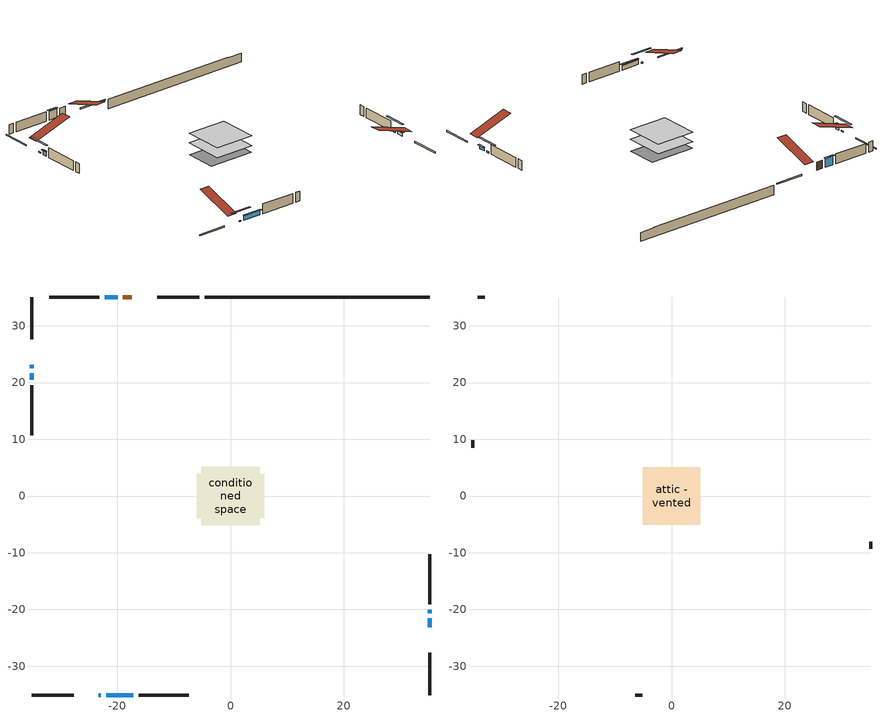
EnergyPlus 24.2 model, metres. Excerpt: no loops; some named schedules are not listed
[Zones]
conditioned space
 floor outside (Floor1 construction): -0.95,-0.95 -0.95,0.95 0.95,0.95 0.95,-0.95 z0.53
 floor adiabatic (AdiabaticFloorConstruction): -5.14,-5.14 -5.14,5.14 5.14,5.14 5.14,-5.14 z0.53
 floor foundation (Slab1 construction): -5.94,-3.96 -5.94,3.96 5.94,3.96 5.94,-3.96 z-1.83
 wall outside (RimJoist1 construction): -5.47,35.08 -12.9,35.08 / -35.08,-35.08 -27.65,-35.08 / -35.08,35.08 -35.08,27.65 / 35.08,-35.08 35.08,-27.65 z0.53:0.83
 wall outside (AdiabaticWallConstruction 1): -17.37,35.08 -18.99,35.08 z0.53:2.56
 wall outside (AdiabaticWallConstruction): 35.08,-23.18 35.08,-21.58 z0.53:1.31; -23.18,-35.08 -22.86,-35.08 / -35.08,23.18 -35.08,22.54 / 35.08,-20.66 35.08,-20.01 z0.53:0.85; -19.92,35.08 -22.21,35.08 z0.53:2.76; -21.93,-35.08 -17.13,-35.08 z0.53:1.7; -35.08,21.61 -35.08,20.48 z0.53:1.63
 wall outside (Wall1 construction): -23.14,35.08 -31.97,35.08 / -16.2,-35.08 -7.36,-35.08 / -35.08,19.55 -35.08,10.72 / 35.08,-19.08 35.08,-10.25 z0.53:2.97
 wall foundation (FoundationWall1 construction): -4.54,35.08,-1.83 -4.54,35.08,0.53 31.12,35.08,0.53 31.12,35.08,0.4 35.08,35.08,0.4 35.08,35.08,-1.83
 window (WindowConstruction): 35.08,-23.18 35.08,-21.58 z0.53:1.31
 window (WindowConstruction 5): -23.18,-35.08 -22.86,-35.08 z0.53:0.84
 window (WindowConstruction 6): -35.08,23.18 -35.08,22.54 z0.53:0.84
 window (WindowConstruction 1): -19.92,35.08 -22.21,35.08 z0.53:2.76
 window (WindowConstruction 2): -21.93,-35.08 -17.13,-35.08 z0.53:1.7
 window (WindowConstruction 3): -35.08,21.61 -35.08,20.48 z0.53:1.63
 window (WindowConstruction 4): 35.08,-20.65 35.08,-20.01 z0.53:0.84
 door (Door): -17.37,35.08 -18.99,35.08 z0.53:2.56
 ceiling adiabatic (AdiabaticFloorConstruction): 5.14,-5.14 5.14,5.14 -5.14,5.14 -5.14,-5.14 z0.53
attic - vented
 floor to conditioned space (Floor2 construction Reversed): -5.1,-5.1 -5.1,5.1 5.1,5.1 5.1,-5.1 z2.97
 wall outside (Wall2 construction): -32.9,35.08 -34.15,35.08 / -6.43,-35.08 -5.18,-35.08 / -35.08,9.79 -35.08,8.53 / 35.08,-9.32 35.08,-8.07 z0.53:2.97
 roof outside (Roof1 construction): -16.44,35.08,2.97 -16.44,25.15,6.28 -13.83,25.15,6.28 -13.83,35.08,2.97; -24.11,-35.08,2.97 -24.11,-25.15,6.28 -26.73,-25.15,6.28 -26.73,-35.08,2.97; -35.08,24.11,2.97 -25.15,24.11,6.28 -25.15,26.73,6.28 -35.08,26.73,2.97; 35.08,-24.11,2.97 25.15,-24.11,6.28 25.15,-26.73,6.28 35.08,-26.73,2.97
shading: 35.08,-21.38 35.08,-23.38 35.49,-23.38 35.49,-21.38 z1.51; -20.22,-35.08 -25.82,-35.08 -25.82,-35.49 -20.22,-35.49 z3.48; -35.08,19.9 -35.08,25.82 -35.49,25.82 -35.49,19.9 z3.48; -22.41,35.08 -19.72,35.08 -19.72,35.49 -22.41,35.49 z2.96; -16.93,-35.08 -22.13,-35.08 -22.13,-35.49 -16.93,-35.49 z1.9; -35.08,20.28 -35.08,21.81 -35.49,21.81 -35.49,20.28 z1.83; 35.08,-17.37 35.08,-23.29 35.49,-23.29 35.49,-17.37 z3.48
[Building]
Building 1: Terrain=Suburbs
[Site:Location]
Winnipeg Intl AP_MB: Latitude {deg}=49.91; Longitude {deg}=-97.24; Time Zone {hr}=-6; Elevation {m}=239; Keep Site Location Information=Yes
[Site:GroundTemperature:Shallow]
-2.46526, -5.11642, -5.32873, -4.07063, 0.979979, 6.00706, 10.3653, 13.1261, 13.3606, 11.1152, 6.8681, 1.99523
[Site:WaterMainsTemperature]
Calculation Method=Schedule; Temperature Schedule=mains temperature schedule
[Material] Roughness=Rough; Thermal Absorptance=0.9
Name | Thickness {m} | Conductivity {W/m-K} | Density {kg/m3} | Specific Heat {J/kg-K} | Solar Absorptance | Visible Absorptance
asphalt or fiberglass shingles | 0.00635 | 0.162714 | 1121.4 | 1465.45 | 0.84 | 0.84
ceiling loosefill ins | 0.338667 | 0.0480833 | 16.02 | 1046.75 | 0.7 | 0.7
ceiling stud and cavity | 0.1397 | 0.197355 | 65.682 | 1177.47 | 0.7 | 0.7
concrete 4.0 in. | 0.1016 | 1.803125 | 2242.8 | 837.4 | 0.7 | 0.7
concrete 8.0 in. | 0.2032 | 1.803125 | 2242.8 | 837.4 | 0.7 | 0.7
door material | 0.04445 | 0.053851 | 512.64 | 1214.23 | 0.7 | 0.7
exterior vertical ins | 0.0601448 | 0.029427 | 32.04 | 1214.23 | 0.7 | 0.7
floor covering | 0.0127 | 0.0433444 | 54.468 | 1339.84 | 0.6 | 0.6
floor rigid ins | 0.103632 | 0.029427 | 32.04 | 1214.23 | 0.7 | 0.7
floor rigid ins 1; wall rigid ins 1 | 0.512978 | 0.029427 | 32.04 | 1214.23 | 0.7 | 0.7
floor stud and cavity | 0.1397 | 0.15164 | 92.3553 | 1139.71 | 0.7 | 0.7
floor stud and cavity 1 | 0.1397 | 1.75129 | 37.0049 | 1207.88 | 0.7 | 0.7
furniture material conditioned space 1 | 0.1524 | 0.115458 | 640.8 | 1214.23 | 0.6 | 0.6
gypsum board | 0.0127 | 0.160291 | 801 | 837.4 | 0.6 | 0.6
gypsum board 1 | 0.0127 | 0.160291 | 801 | 837.4 | 0.7 | 0.7
osb sheathing 0.5 in. | 0.0127 | 0.115458 | 512.64 | 1214.23 | 0.7 | 0.7
osb sheathing 0.75 in. | 0.01905 | 0.115458 | 512.64 | 1214.23 | 0.7 | 0.7
osb sheathing 2.0 in. | 0.0508 | 0.115458 | 512.64 | 1214.23 | 0.7 | 0.7
rim joist rigid ins; wall rigid ins | 0.051816 | 0.029427 | 32.04 | 1214.23 | 0.7 | 0.7
rim joist stud and cavity | 0.0508 | 0.0402607 | 125.044 | 1163.47 | 0.6 | 0.6
wall stud and cavity | 0.1397 | 0.217966 | 139.0536 | 1170.24 | 0.7 | 0.7
wall stud and cavity 1 | 0.0889 | 6.1454 | 50.32683 | 1063.81 | 0.6 | 0.6
wall stud and cavity 2 | 0.0889 | 0.380278 | 52.3479 | 1209.89 | 0.7 | 0.7
wall stud and cavity 3 | 0.0889 | 0.391764 | 83.0341 | 1211.67 | 0.7 | 0.7
wood siding | 0.0254 | 0.102417 | 544.68 | 1172.36 | 0.4 | 0.4
wood siding 1 | 0.00254 | 0.102417 | 544.68 | 1172.36 | 0.4 | 0.4
wood siding 2; wood siding 3; wood siding 4 | 0.0254 | 0.102417 | 544.68 | 1172.36 | 0.7 | 0.7
[WindowMaterial:SimpleGlazingSystem]
Name | U-Factor {W/m2-K} | Solar Heat Gain Coefficient
WindowMaterial | 1.87885 | 0.52
WindowMaterial 1 | 1.5518 | 0.6
WindowMaterial 2 | 1.7193 | 0.56
WindowMaterial 3 | 1.73917 | 0.55
WindowMaterial 4 | 2.39441 | 0.37
[Construction]
AdiabaticFloorConstruction: floor stud and cavity 1, floor rigid ins 1, osb sheathing 0.75 in., floor covering
AdiabaticWallConstruction: wood siding 3, wall rigid ins 1, wall stud and cavity 2, gypsum board
AdiabaticWallConstruction 1: wood siding 4, wall rigid ins 1, wall stud and cavity 2, gypsum board
Door: door material
Floor1 construction: floor stud and cavity, floor rigid ins, osb sheathing 0.75 in., floor covering
Floor2 construction Reversed: gypsum board, ceiling stud and cavity, ceiling loosefill ins
FoundationWall1 construction: concrete 8.0 in., gypsum board 1
furniture construction conditioned space 1: furniture material conditioned space 1
PartitionWallConstruction: gypsum board, wall stud and cavity 3, gypsum board
RimJoist1 construction: wood siding 2, rim joist rigid ins, osb sheathing 2.0 in., rim joist stud and cavity
Roof1 construction: asphalt or fiberglass shingles
Slab1 construction: concrete 4.0 in.
Wall1 construction: wood siding, wall rigid ins, osb sheathing 0.5 in., wall stud and cavity, gypsum board
Wall2 construction: wood siding 1, wall stud and cavity 1
WindowConstruction: WindowMaterial
WindowConstruction 1: WindowMaterial 1
WindowConstruction 2: WindowMaterial 2
WindowConstruction 3: WindowMaterial 3
WindowConstruction 4; WindowConstruction 5; WindowConstruction 6: WindowMaterial 4
[Zone] Multiplier=1; Part of Total Floor Area=Yes
Name | Volume {m3}
attic - vented | 55.8661
conditioned space | 499.8
[Space]
Name | Zone | Volume {m3}
attic - vented 1 | attic - vented | 55.8661
conditioned space 1 | conditioned space | 499.8
[ZoneInfiltration:EffectiveLeakageArea]
infil attic - vented 1: Zone or Space=attic - vented 1; Schedule=Always On Discrete; Effective Air Leakage Area {cm2}=3465.33; Stack Coefficient=0.000399757; Wind Coefficient=1.35088e-05
[ZoneMixing]
whole house fan mix: Zone or Space=attic - vented; Schedule=Always On Continuous; Design Flow Rate Calculation Method=Flow/Zone; Design Flow Rate {m3/s}=0; Source Zone or Space=conditioned space
[SurfaceProperty:ExposedFoundationPerimeter]
Slab1: Exposed Perimeter Calculation Method=TotalExposedPerimeter; Total Exposed Perimeter {m}=39.623
[InternalMass] Zone or ZoneList=conditioned space; Space or SpaceList=conditioned space 1
Name | Construction | Surface Area {m2}
furniture mass conditioned space 1 | furniture construction conditioned space 1 | 81.4083
partition wall mass | PartitionWallConstruction | 203.521
[Lights]
interior lighting: Zone or ZoneList or Space or SpaceList=conditioned space 1; Schedule=interior lighting schedule; Design Level Calculation Method=LightingLevel; Lighting Level {W}=343.2; Return Air Fraction=0; Fraction Radiant=0.6; Fraction Visible=0.2; Fraction Replaceable=1
[People]
occupants: Zone or ZoneList or Space or SpaceList=conditioned space 1; Number of People Schedule=occupants schedule; Number of People Calculation Method=People; Number of People=3; Fraction Radiant=0.314171; Sensible Heat Fraction=0.56303; Activity Level Schedule=occupants activity schedule; Carbon Dioxide Generation Rate {m3/s-W}=0; Enable ASHRAE 55 Comfort Warnings=No; Mean Radiant Temperature Calculation Type=EnclosureAveraged
[ElectricEquipment] Zone or ZoneList or Space or SpaceList=conditioned space 1; Design Level Calculation Method=EquipmentLevel
Name | Schedule | Design Level {W} | Fraction Latent | Fraction Radiant | Fraction Lost
clothes dryer | clothes dryer schedule | 140.772 | 0.015 | 0.081 | 0.85
clothes washer | clothes washer schedule | 32.1985 | 0.03 | 0.162 | 0.7
cooking range | cooking range schedule | 215.147 | 0.08 | 0.432 | 0.2
dishwasher | dishwasher schedule | 66.8632 | 0.3 | 0.18 | 0.4
fridge | fridge schedule | 72.9452 | 0 | 0.6 | 0
mech vent house fan | mech vent house fan schedule | 18.9 | 0 | 0 | 1
mech vent house fan cfis | mech vent house fan cfis schedule | 0 | 0 | 0 | 0
misc plug loads | misc plug loads schedule | 494.7 | 0.045 | 0.513 | 0.1
whole house fan | Always On Discrete | 0 | 0 | 0 | 1
[OtherEquipment] Zone or ZoneList or Space or SpaceList=conditioned space 1; Design Level Calculation Method=EquipmentLevel
Name | Fuel Type | Schedule | Design Level {W} | Fraction Latent | Fraction Radiant | Fraction Lost
clothes dryer 1 | Electricity | clothes dryer schedule | 0 | 0.015 | 0.081 | 0.85
cooking range 1 | Electricity | cooking range schedule | 0 | 0.08 | 0.432 | 0.2
general water use latent | None | general water use schedule | 62.594 | 1 | 0 | 0
general water use sensible | None | general water use schedule | -61.6891 | 0 | 0.6 | 0
mech vent house fan latent load | None | Always On Discrete | 0 | 1 | 0 | 0
mech vent house fan sensible load | None | Always On Discrete | 0 | 0 | 0 | 0
water heater energy adjustment1 | Electricity | Always On Discrete | 0.01 | 0 | 0 | 1
[ZoneInfiltration:DesignFlowRate] Zone or ZoneList or Space or SpaceList=conditioned space 1; Schedule=Always On Discrete; Design Flow Rate Calculation Method=Flow/Zone; Design Flow Rate {m3/s}=0
infil flow; natural vent flow; whole house fan flow
[AvailabilityManager:Scheduled]
central ac and furnace airloop Availability Manager: Schedule=Always On Discrete
[Foundation:Kiva]
Foundation Kiva 1: Initial Indoor Air Temperature {C}=21; Wall Height Above Grade {m}=0.530017; Wall Depth Below Slab {m}=0.2032; Custom Block Material Name 1=exterior vertical ins; Custom Block Depth 1 {m}=2.36001; Custom Block X Position 1 {m}=0.2159; Custom Block Z Position 1 {m}=0
[Foundation:Kiva:Settings]
Soil Conductivity {W/m-K}=0.849921; Soil Density {kg/m3}=1842.3; Soil Specific Heat {J/kg-K}=418.7; Ground Solar Absorptivity=0.9; Ground Thermal Absorptivity=0.9; Ground Surface Roughness {m}=0.03; Far-Field Width {m}=40; Deep-Ground Boundary Condition=ZeroFlux; Deep-Ground Depth {m}=40; Minimum Cell Dimension {m}=0.2; Maximum Cell Growth Coefficient=3; Simulation Timestep=Timestep
[Exterior:Lights]
exterior lighting: Schedule=exterior lighting schedule; Design Level {W}=75.6
[EnergyManagementSystem:GlobalVariable]
central_ac_and_furnace_airloop_Fan_RTF
infil_program_Qfan
infil_program_Qinf
natural_vent_program_Qnv
natural_vent_program_Qwhf
[EnergyManagementSystem:Sensor]
Name | Output:Variable or Output:Meter Index Key | Output:Variable or Output:Meter
airflow_gain | infil flow | Infiltration Sensible Heat Gain Energy
airflow_gain_1 | natural vent flow | Infiltration Sensible Heat Gain Energy
airflow_gain_2 | whole house fan flow | Infiltration Sensible Heat Gain Energy
airflow_loss | infil flow | Infiltration Sensible Heat Loss Energy
airflow_loss_1 | natural vent flow | Infiltration Sensible Heat Loss Energy
airflow_loss_2 | whole house fan flow | Infiltration Sensible Heat Loss Energy
clg_load_cond |  | Cooling:EnergyTransfer:Zone:CONDITIONED SPACE
clg_sp_s; clg_sp_s_1 | cooling setpoint | Schedule Value
clothes_dryer_exhaust_0_sch_s | clothes dryer exhaust 0 schedule | Schedule Value
cool_season | cooling season schedule | Schedule Value
htg_load_cond |  | Heating:EnergyTransfer:Zone:CONDITIONED SPACE
htg_sp_s; htg_sp_s_1 | heating setpoint | Schedule Value
ig_ee_conv | clothes dryer | Electric Equipment Convective Heating Energy
ig_ee_conv_2 | cooking range | Electric Equipment Convective Heating Energy
ig_ee_conv_4 | fridge | Electric Equipment Convective Heating Energy
ig_ee_conv_5 | misc plug loads | Electric Equipment Convective Heating Energy
ig_ee_conv_6 | whole house fan | Electric Equipment Convective Heating Energy
ig_ee_rad | clothes dryer | Electric Equipment Radiant Heating Energy
ig_ee_rad_2 | cooking range | Electric Equipment Radiant Heating Energy
ig_ee_rad_4 | fridge | Electric Equipment Radiant Heating Energy
ig_ee_rad_5 | misc plug loads | Electric Equipment Radiant Heating Energy
ig_ee_rad_6 | whole house fan | Electric Equipment Radiant Heating Energy
ig_lgt_conv | interior lighting | Lights Convective Heating Energy
ig_lgt_rad | interior lighting | Lights Radiant Heating Energy
ig_lgt_vis | interior lighting | Lights Visible Radiation Heating Energy
ig_oe_conv | clothes dryer 1 | Other Equipment Convective Heating Energy
ig_oe_conv_1 | cooking range 1 | Other Equipment Convective Heating Energy
ig_oe_conv_2 | general water use latent | Other Equipment Convective Heating Energy
ig_oe_conv_3 | general water use sensible | Other Equipment Convective Heating Energy
ig_oe_conv_4 | water heater energy adjustment1 | Other Equipment Convective Heating Energy
ig_oe_rad | clothes dryer 1 | Other Equipment Radiant Heating Energy
ig_oe_rad_1 | cooking range 1 | Other Equipment Radiant Heating Energy
ig_oe_rad_2 | general water use latent | Other Equipment Radiant Heating Energy
ig_oe_rad_3 | general water use sensible | Other Equipment Radiant Heating Energy
ig_oe_rad_4 | water heater energy adjustment1 | Other Equipment Radiant Heating Energy
ig_ppl_conv | occupants | People Convective Heating Energy
ig_ppl_rad | occupants | People Radiant Heating Energy
im_conv | furniture mass conditioned space 1 | Surface Inside Face Convection Heat Gain Energy
im_conv_1 | partition wall mass | Surface Inside Face Convection Heat Gain Energy
im_ig | furniture mass conditioned space 1 | Surface Inside Face Internal Gains Radiation Heat Gain Energy
im_ig_1 | partition wall mass | Surface Inside Face Internal Gains Radiation Heat Gain Energy
im_lgt | furniture mass conditioned space 1 | Surface Inside Face Lights Radiation Heat Gain Energy
im_lgt_1 | partition wall mass | Surface Inside Face Lights Radiation Heat Gain Energy
im_sol | furniture mass conditioned space 1 | Surface Inside Face Solar Radiation Heat Gain Energy
im_sol_1 | partition wall mass | Surface Inside Face Solar Radiation Heat Gain Energy
im_surf | furniture mass conditioned space 1 | Surface Inside Face Net Surface Thermal Radiation Heat Gain Energy
im_surf_1 | partition wall mass | Surface Inside Face Net Surface Thermal Radiation Heat Gain Energy
mv_conv | mech vent house fan | Electric Equipment Convective Heating Energy
mv_conv_1 | mech vent house fan cfis | Electric Equipment Convective Heating Energy
mv_conv_2 | mech vent house fan latent load | Other Equipment Convective Heating Energy
mv_conv_3 | mech vent house fan sensible load | Other Equipment Convective Heating Energy
mv_rad | mech vent house fan | Electric Equipment Radiant Heating Energy
mv_rad_1 | mech vent house fan cfis | Electric Equipment Radiant Heating Energy
mv_rad_2 | mech vent house fan latent load | Other Equipment Radiant Heating Energy
mv_rad_3 | mech vent house fan sensible load | Other Equipment Radiant Heating Energy
natural_vent_s | natural vent schedule | Schedule Value
out_pb_s |  | Site Outdoor Air Barometric Pressure
out_wt_s |  | Site Outdoor Air Humidity Ratio
site_vw_s |  | Site Wind Speed
ss_back_out | Window1 | Surface Window Shortwave from Zone Back Out Window Heat Transfer Rate
ss_back_out_1 | Window11 | Surface Window Shortwave from Zone Back Out Window Heat Transfer Rate
ss_back_out_2 | Window12 | Surface Window Shortwave from Zone Back Out Window Heat Transfer Rate
ss_back_out_3 | Window3 | Surface Window Shortwave from Zone Back Out Window Heat Transfer Rate
ss_back_out_4 | Window4 | Surface Window Shortwave from Zone Back Out Window Heat Transfer Rate
ss_back_out_5 | Window8 | Surface Window Shortwave from Zone Back Out Window Heat Transfer Rate
ss_back_out_6 | Window9 | Surface Window Shortwave from Zone Back Out Window Heat Transfer Rate
ss_conv | Door1 | Surface Inside Face Convection Heat Gain Energy
ss_conv_1 | Window1 | Surface Inside Face Convection Heat Gain Energy
ss_conv_2 | Window11 | Surface Inside Face Convection Heat Gain Energy
ss_conv_3 | Window12 | Surface Inside Face Convection Heat Gain Energy
ss_conv_4 | Window3 | Surface Inside Face Convection Heat Gain Energy
ss_conv_5 | Window4 | Surface Inside Face Convection Heat Gain Energy
ss_conv_6 | Window8 | Surface Inside Face Convection Heat Gain Energy
ss_conv_7 | Window9 | Surface Inside Face Convection Heat Gain Energy
ss_ig | Door1 | Surface Inside Face Internal Gains Radiation Heat Gain Energy
ss_ig_1 | Window1 | Surface Inside Face Internal Gains Radiation Heat Gain Energy
ss_ig_2 | Window11 | Surface Inside Face Internal Gains Radiation Heat Gain Energy
ss_ig_3 | Window12 | Surface Inside Face Internal Gains Radiation Heat Gain Energy
ss_ig_4 | Window3 | Surface Inside Face Internal Gains Radiation Heat Gain Energy
ss_ig_5 | Window4 | Surface Inside Face Internal Gains Radiation Heat Gain Energy
ss_ig_6 | Window8 | Surface Inside Face Internal Gains Radiation Heat Gain Energy
ss_ig_7 | Window9 | Surface Inside Face Internal Gains Radiation Heat Gain Energy
ss_lgt | Door1 | Surface Inside Face Lights Radiation Heat Gain Energy
ss_sol | Door1 | Surface Inside Face Solar Radiation Heat Gain Energy
ss_surf | Door1 | Surface Inside Face Net Surface Thermal Radiation Heat Gain Energy
ss_surf_1 | Window1 | Surface Inside Face Net Surface Thermal Radiation Heat Gain Energy
ss_surf_2 | Window11 | Surface Inside Face Net Surface Thermal Radiation Heat Gain Energy
ss_surf_3 | Window12 | Surface Inside Face Net Surface Thermal Radiation Heat Gain Energy
ss_surf_4 | Window3 | Surface Inside Face Net Surface Thermal Radiation Heat Gain Energy
ss_surf_5 | Window4 | Surface Inside Face Net Surface Thermal Radiation Heat Gain Energy
ss_surf_6 | Window8 | Surface Inside Face Net Surface Thermal Radiation Heat Gain Energy
ss_surf_7 | Window9 | Surface Inside Face Net Surface Thermal Radiation Heat Gain Energy
ss_trans_in | Window1 | Surface Window Transmitted Solar Radiation Rate
ss_trans_in_1 | Window11 | Surface Window Transmitted Solar Radiation Rate
ss_trans_in_2 | Window12 | Surface Window Transmitted Solar Radiation Rate
ss_trans_in_3 | Window3 | Surface Window Transmitted Solar Radiation Rate
ss_trans_in_4 | Window4 | Surface Window Transmitted Solar Radiation Rate
ss_trans_in_5 | Window8 | Surface Window Transmitted Solar Radiation Rate
ss_trans_in_6 | Window9 | Surface Window Transmitted Solar Radiation Rate
ss_trans_out | Window1 | Surface Inside Face Initial Transmitted Diffuse Transmitted Out Window Solar Radiation Rate
ss_trans_out_1 | Window11 | Surface Inside Face Initial Transmitted Diffuse Transmitted Out Window Solar Radiation Rate
ss_trans_out_2 | Window12 | Surface Inside Face Initial Transmitted Diffuse Transmitted Out Window Solar Radiation Rate
ss_trans_out_3 | Window3 | Surface Inside Face Initial Transmitted Diffuse Transmitted Out Window Solar Radiation Rate
ss_trans_out_4 | Window4 | Surface Inside Face Initial Transmitted Diffuse Transmitted Out Window Solar Radiation Rate
ss_trans_out_5 | Window8 | Surface Inside Face Initial Transmitted Diffuse Transmitted Out Window Solar Radiation Rate
ss_trans_out_6 | Window9 | Surface Inside Face Initial Transmitted Diffuse Transmitted Out Window Solar Radiation Rate
s_conv | Floor1 | Surface Inside Face Convection Heat Gain Energy
s_conv_1 | Floor2 | Surface Inside Face Convection Heat Gain Energy
s_conv_10 | Wall1:0 | Surface Inside Face Convection Heat Gain Energy
s_conv_11 | Wall1:180 | Surface Inside Face Convection Heat Gain Energy
s_conv_12 | Wall1:270 | Surface Inside Face Convection Heat Gain Energy
s_conv_13 | Wall1:90 | Surface Inside Face Convection Heat Gain Energy
s_conv_2 | FoundationWall1 | Surface Inside Face Convection Heat Gain Energy
s_conv_3 | inferred conditioned ceiling | Surface Inside Face Convection Heat Gain Energy
s_conv_4 | inferred conditioned floor | Surface Inside Face Convection Heat Gain Energy
s_conv_5 | RimJoist1:0 | Surface Inside Face Convection Heat Gain Energy
s_conv_6 | RimJoist1:180 | Surface Inside Face Convection Heat Gain Energy
s_conv_7 | RimJoist1:270 | Surface Inside Face Convection Heat Gain Energy
s_conv_8 | RimJoist1:90 | Surface Inside Face Convection Heat Gain Energy
s_conv_9 | Slab1 | Surface Inside Face Convection Heat Gain Energy
s_ig | Floor1 | Surface Inside Face Internal Gains Radiation Heat Gain Energy
s_ig_1 | Floor2 | Surface Inside Face Internal Gains Radiation Heat Gain Energy
s_ig_10 | Wall1:0 | Surface Inside Face Internal Gains Radiation Heat Gain Energy
s_ig_11 | Wall1:180 | Surface Inside Face Internal Gains Radiation Heat Gain Energy
s_ig_12 | Wall1:270 | Surface Inside Face Internal Gains Radiation Heat Gain Energy
s_ig_13 | Wall1:90 | Surface Inside Face Internal Gains Radiation Heat Gain Energy
s_ig_2 | FoundationWall1 | Surface Inside Face Internal Gains Radiation Heat Gain Energy
s_ig_3 | inferred conditioned ceiling | Surface Inside Face Internal Gains Radiation Heat Gain Energy
s_ig_4 | inferred conditioned floor | Surface Inside Face Internal Gains Radiation Heat Gain Energy
s_ig_5 | RimJoist1:0 | Surface Inside Face Internal Gains Radiation Heat Gain Energy
s_ig_6 | RimJoist1:180 | Surface Inside Face Internal Gains Radiation Heat Gain Energy
s_ig_7 | RimJoist1:270 | Surface Inside Face Internal Gains Radiation Heat Gain Energy
s_ig_8 | RimJoist1:90 | Surface Inside Face Internal Gains Radiation Heat Gain Energy
s_ig_9 | Slab1 | Surface Inside Face Internal Gains Radiation Heat Gain Energy
s_lgt | Floor1 | Surface Inside Face Lights Radiation Heat Gain Energy
s_lgt_1 | Floor2 | Surface Inside Face Lights Radiation Heat Gain Energy
s_lgt_10 | Wall1:0 | Surface Inside Face Lights Radiation Heat Gain Energy
s_lgt_11 | Wall1:180 | Surface Inside Face Lights Radiation Heat Gain Energy
s_lgt_12 | Wall1:270 | Surface Inside Face Lights Radiation Heat Gain Energy
s_lgt_13 | Wall1:90 | Surface Inside Face Lights Radiation Heat Gain Energy
s_lgt_2 | FoundationWall1 | Surface Inside Face Lights Radiation Heat Gain Energy
s_lgt_3 | inferred conditioned ceiling | Surface Inside Face Lights Radiation Heat Gain Energy
s_lgt_4 | inferred conditioned floor | Surface Inside Face Lights Radiation Heat Gain Energy
s_lgt_5 | RimJoist1:0 | Surface Inside Face Lights Radiation Heat Gain Energy
s_lgt_6 | RimJoist1:180 | Surface Inside Face Lights Radiation Heat Gain Energy
s_lgt_7 | RimJoist1:270 | Surface Inside Face Lights Radiation Heat Gain Energy
s_lgt_8 | RimJoist1:90 | Surface Inside Face Lights Radiation Heat Gain Energy
s_lgt_9 | Slab1 | Surface Inside Face Lights Radiation Heat Gain Energy
s_sol | Floor1 | Surface Inside Face Solar Radiation Heat Gain Energy
s_sol_1 | Floor2 | Surface Inside Face Solar Radiation Heat Gain Energy
s_sol_10 | Wall1:0 | Surface Inside Face Solar Radiation Heat Gain Energy
s_sol_11 | Wall1:180 | Surface Inside Face Solar Radiation Heat Gain Energy
s_sol_12 | Wall1:270 | Surface Inside Face Solar Radiation Heat Gain Energy
s_sol_13 | Wall1:90 | Surface Inside Face Solar Radiation Heat Gain Energy
s_sol_2 | FoundationWall1 | Surface Inside Face Solar Radiation Heat Gain Energy
s_sol_3 | inferred conditioned ceiling | Surface Inside Face Solar Radiation Heat Gain Energy
s_sol_4 | inferred conditioned floor | Surface Inside Face Solar Radiation Heat Gain Energy
s_sol_5 | RimJoist1:0 | Surface Inside Face Solar Radiation Heat Gain Energy
s_sol_6 | RimJoist1:180 | Surface Inside Face Solar Radiation Heat Gain Energy
s_sol_7 | RimJoist1:270 | Surface Inside Face Solar Radiation Heat Gain Energy
s_sol_8 | RimJoist1:90 | Surface Inside Face Solar Radiation Heat Gain Energy
s_sol_9 | Slab1 | Surface Inside Face Solar Radiation Heat Gain Energy
s_surf | Floor1 | Surface Inside Face Net Surface Thermal Radiation Heat Gain Energy
s_surf_1 | Floor2 | Surface Inside Face Net Surface Thermal Radiation Heat Gain Energy
s_surf_10 | Wall1:0 | Surface Inside Face Net Surface Thermal Radiation Heat Gain Energy
